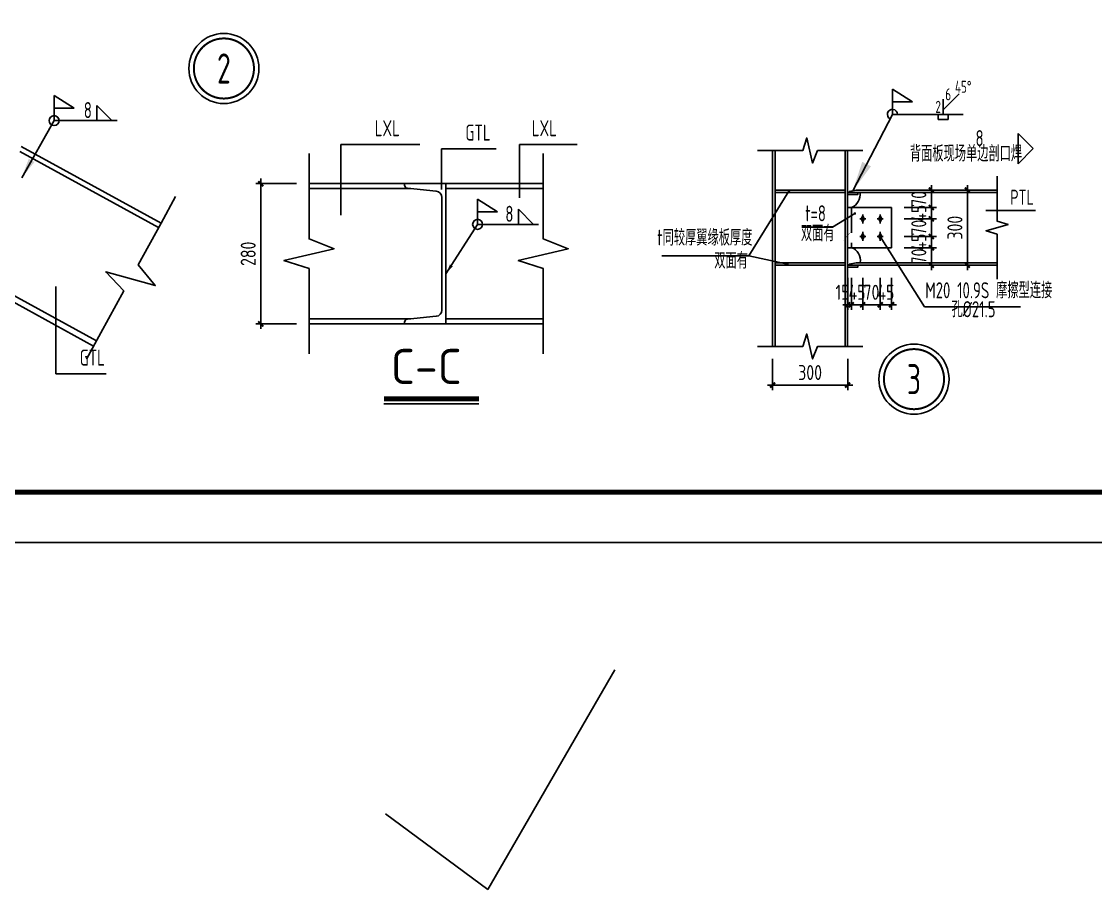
# Model space of a CAD drawing. Extents: x 180850 to 1400258, y 48356 to 327067.
# Drawn here: x 563023 to 573742, y 110023 to 118687 of the extents above; entities that cross this region are included whole.
import ezdxf
from ezdxf.enums import TextEntityAlignment as Align

# ---------------------------------------------------------------- set-up
doc = ezdxf.new("R2010")
doc.units = 0
doc.header["$LTSCALE"] = 1000
doc.linetypes.add('DASH', pattern=[0.35, 0.25, -0.1])
for name, color, linetype in [('AXIS', 3, 'Continuous'), ('BOLT', 251, 'Continuous'), ('GL', 150, 'Continuous'), ('GZ', 50, 'Continuous'), ('NUM', 7, 'Continuous'), ('PUB_TITLE', 4, 'Continuous'), ('PZ', 202, 'Continuous'), ('STPM_RBEAM_NUM', 7, 'Continuous'), ('TEXT', 7, 'Continuous'), ('THIN', 7, 'Continuous'), ('WELD', 7, 'Continuous'), ('YCX', 90, 'Continuous'), ('型钢', 6, 'Continuous'), ('引出线', 3, 'Continuous')]:
    doc.layers.add(name, color=color, linetype=linetype)
doc.styles.get("Standard").update_dxf_attribs({"font": 'gbenor.shx', "bigfont": 'gbcbig.shx'})
doc.styles.add('TSSD_Dimension', font='Tssdeng.shx', dxfattribs={"width": 0.8, "bigfont": 'hztxt.shx'})
doc.styles.add('TSSD_Label', font='tssdeng.shx', dxfattribs={"width": 0.7, "bigfont": 'hztxt.shx'})
doc.styles.add('TSSD_Norm', font='tssdeng.shx', dxfattribs={"bigfont": 'hztxt.shx'})
doc.styles.add('TSSD_Num', font='Tssdeng.shx', dxfattribs={"width": 0.7, "bigfont": 'hztxt.shx'})
doc.dimstyles.new('TSSD_10_50', dxfattribs={"dimtxt": 150, "dimasz": 50, "dimexe": 50, "dimexo": 125, "dimgap": 50, "dimtad": 1, "dimdec": 0, "dimlfac": 0.2, "dimzin": 0, "dimdsep": 46, "dimtxsty": 'TSSD_Dimension', "dimblk": 'ARCHTICK', "dimcen": 0, "dimdle": 50, "dimclrt": 7, "dimadec": 0, "dimazin": 0, "dimtfac": 1, "dimtdec": 0, "dimtix": 1, "dimtmove": 2, "dimatfit": 3, "dimfxl": 1, "dimtolj": 1, "dimtzin": 0, "dimarcsym": 0})
doc.dimstyles.new('TSSD_20_50', dxfattribs={"dimtxt": 150, "dimasz": 50, "dimexe": 50, "dimexo": 125, "dimgap": 50, "dimtad": 1, "dimdec": 0, "dimlfac": 0.4, "dimzin": 0, "dimdsep": 46, "dimtxsty": 'TSSD_Dimension', "dimblk": 'ARCHTICK', "dimblk1": 'ARCHTICK', "dimblk2": 'ARCHTICK', "dimcen": 0, "dimdle": 50, "dimclrt": 7, "dimadec": 0, "dimazin": 0, "dimtfac": 1, "dimtdec": 0, "dimtix": 1, "dimtmove": 2, "dimatfit": 3, "dimfxl": 1, "dimtolj": 1, "dimtzin": 0, "dimarcsym": 0})
doc.dimstyles.new('TSSD_LEADER_STYLE_100.0', dxfattribs={"dimtxt": 300, "dimasz": 100, "dimexe": 100, "dimexo": 250, "dimgap": 0.09, "dimtad": 0, "dimtih": 1, "dimtoh": 1, "dimdec": 4, "dimzin": 0, "dimdsep": 46, "dimtxsty": 'Standard', "dimcen": 0.09, "dimdle": 100, "dimclrt": 7, "dimadec": 0, "dimazin": 0, "dimtfac": 1, "dimtdec": 4, "dimtofl": 0, "dimtmove": 0, "dimatfit": 3, "dimfxl": 1, "dimtolj": 1, "dimtzin": 0, "dimarcsym": 0})
doc.dimstyles.new('TSSD_LEADER_STYLE_200.0', dxfattribs={"dimtxt": 0.18, "dimasz": 200, "dimexe": 0.18, "dimexo": 0.0625, "dimgap": 0.09, "dimtad": 0, "dimtih": 1, "dimtoh": 1, "dimdec": 4, "dimzin": 0, "dimdsep": 46, "dimtxsty": 'Standard', "dimcen": 0.09, "dimadec": 0, "dimazin": 0, "dimtfac": 1, "dimtdec": 4, "dimtofl": 0, "dimtmove": 0, "dimatfit": 3, "dimfxl": 1, "dimtolj": 1, "dimtzin": 0, "dimarcsym": 0})
doc.dimstyles.new('TSSD_LEADER_STYLE_300.0', dxfattribs={"dimtxt": 0.18, "dimasz": 300, "dimexe": 0.18, "dimexo": 0.0625, "dimgap": 0.09, "dimtad": 0, "dimtih": 1, "dimtoh": 1, "dimdec": 4, "dimzin": 0, "dimdsep": 46, "dimtxsty": 'Standard', "dimcen": 0.09, "dimadec": 0, "dimazin": 0, "dimtfac": 1, "dimtdec": 4, "dimtofl": 0, "dimtmove": 0, "dimatfit": 3, "dimfxl": 1, "dimtolj": 1, "dimtzin": 0, "dimarcsym": 0})

# ---------------------------------------------------------------- blocks, each defined once
blk = doc.blocks.new('ts_idx2')
at = {"color": 0, "linetype": 'ByBlock', "lineweight": -2, "const_width": 0.0333}
blk.add_lwpolyline([(-0.5, 0, 1), (0.5, 0, 1)], format="xyb", close=True, dxfattribs=at)
at = {"color": 0, "linetype": 'ByBlock', "lineweight": -2}
blk.add_circle((0, 0), 0.583, dxfattribs=at)
at = {"color": 0, "linetype": 'ByBlock', "lineweight": -2, "style": 'TSSD_Num', "width": 0.7}
blk.add_attdef('A', text='', height=0.5, dxfattribs=at).set_placement((0, 0), align=Align.MIDDLE_CENTER)
blk = doc.blocks.new('_WELD001')
at = {"linetype": 'ByBlock'}
h = blk.add_hatch(color=0, dxfattribs=at)
h.paths.add_polyline_path([(0.8, 0.5), (0, 1), (0, 0.5)], flags=16)
edge = h.paths.add_edge_path()
edge.add_line((0.8, 0.5), (0, 1))
edge.add_line((0, 0.5), (0.8, 0.5))
edge.add_line((0, 0), (0, 1))
at = {"color": 0, "linetype": 'ByBlock'}
for p, q in [((0, 0), (0, 1)), ((0.8, 0.5), (0, 1)), ((0, 0.5), (0.8, 0.5))]:
    blk.add_line(p, q, dxfattribs=at)
blk = doc.blocks.new('_WELD003')
at = {"color": 0, "linetype": 'ByBlock'}
blk.add_circle((0, 0), 0.5, dxfattribs=at)
blk = doc.blocks.new('_WELD004')
at = {"color": 0, "linetype": 'ByBlock'}
for p, q in [((0, 1), (1, 0)), ((0, 0), (0, 1))]:
    blk.add_line(p, q, dxfattribs=at)
blk = doc.blocks.new('_ArchTick')
at = {"color": 0, "linetype": 'ByBlock', "const_width": 0.4}
blk.add_lwpolyline([(-0.5, -0.5), (0.5, 0.5)], dxfattribs=at)
blk = doc.blocks.new('*D1318')
at = {"layer": 'AXIS', "color": 0, "lineweight": -2, "transparency": 16777216}
for p, q in [((565768, 117068), (565361, 117068)), ((565411, 117118), (565411, 115618)), ((565768, 115668), (565361, 115668))]:
    blk.add_line(p, q, dxfattribs=at)
at = {"layer": 'Defpoints', "color": 0, "transparency": 16777216}
for p in [(565893, 117068), (565411, 115668), (565893, 115668)]:
    blk.add_point(p, dxfattribs=at)
at = {"layer": 'AXIS', "color": 0, "lineweight": -2, "transparency": 16777216, "xscale": 50, "yscale": 50, "zscale": 50}
for p, rotation in [((565411, 117068), 90), ((565411, 115668), 270)]:
    blk.add_blockref('_ArchTick', p, dxfattribs=dict(at, rotation=rotation))
at = {"layer": 'AXIS', "color": 7, "transparency": 16777216, "insert": (565286, 116368), "char_height": 150, "attachment_point": 5, "rotation": 90, "style": 'TSSD_Dimension'}
blk.add_mtext('\\A1;280', dxfattribs=at)
blk = doc.blocks.new('_WELD002')
at = {"color": 0, "linetype": 'ByBlock'}
for p, q in [((0.5, 1), (0, 1)), ((0, 0), (0.5, 0)), ((0.5, 0), (0.5, 1))]:
    blk.add_line(p, q, dxfattribs=at)
blk = doc.blocks.new('_WELD008')
at = {"color": 0, "linetype": 'ByBlock'}
for p, q in [((0, 0.3), (1.061, 1.361)), ((0, 0), (0, 1))]:
    blk.add_line(p, q, dxfattribs=at)
for tag, p in [('C', (1.286, 1.416)), ('B', (0.288, 0.856)), ('A', (-0.303, -0.009))]:
    blk.add_attdef(tag, text='', height=0.8, dxfattribs=at).set_placement(p, align=Align.CENTER)
blk = doc.blocks.new('*D1342')
at = {"layer": 'AXIS', "color": 0, "lineweight": -2, "transparency": 16777216}
for p, q in [((572464, 117054), (572464, 116204)), ((571806, 117004), (572514, 117004)), ((571806, 116254), (572514, 116254))]:
    blk.add_line(p, q, dxfattribs=at)
at = {"layer": 'Defpoints', "color": 0, "transparency": 16777216}
for p in [(571681, 117004), (571681, 116254), (572464, 116254)]:
    blk.add_point(p, dxfattribs=at)
at = {"layer": 'AXIS', "color": 0, "lineweight": -2, "transparency": 16777216, "xscale": 50, "yscale": 50, "zscale": 50}
for p, rotation in [((572464, 117004), 90), ((572464, 116254), 270)]:
    blk.add_blockref('_ArchTick', p, dxfattribs=dict(at, rotation=rotation))
at = {"layer": 'AXIS', "color": 7, "transparency": 16777216, "insert": (572339, 116629), "char_height": 150, "attachment_point": 5, "rotation": 90, "style": 'TSSD_Dimension'}
blk.add_mtext('\\A1;300', dxfattribs=at)
blk = doc.blocks.new('*D1343')
at = {"layer": 'AXIS', "color": 0, "lineweight": -2, "transparency": 16777216}
for p, q in [((572104, 117004), (572104, 117054)), ((571806, 117004), (572154, 117004)), ((572104, 117004), (572104, 116829)), ((571831, 116829), (572154, 116829)), ((572104, 116829), (572104, 116779))]:
    blk.add_line(p, q, dxfattribs=at)
at = {"layer": 'Defpoints', "color": 0, "transparency": 16777216}
for p in [(571681, 117004), (571706, 116829), (572104, 116829)]:
    blk.add_point(p, dxfattribs=at)
at = {"layer": 'AXIS', "color": 0, "lineweight": -2, "transparency": 16777216, "xscale": 50, "yscale": 50, "zscale": 50}
for p, rotation in [((572104, 117004), 270), ((572104, 116829), 90)]:
    blk.add_blockref('_ArchTick', p, dxfattribs=dict(at, rotation=rotation))
at = {"layer": 'AXIS', "color": 7, "transparency": 16777216, "insert": (571979, 116916), "char_height": 150, "attachment_point": 5, "rotation": 90, "style": 'TSSD_Dimension'}
blk.add_mtext('\\A1;70', dxfattribs=at)
blk = doc.blocks.new('*D1344')
at = {"layer": 'AXIS', "color": 0, "lineweight": -2, "transparency": 16777216}
for p, q in [((571831, 116429), (572154, 116429)), ((572104, 116429), (572104, 116479)), ((572104, 116429), (572104, 116254)), ((571806, 116254), (572154, 116254)), ((572104, 116254), (572104, 116204))]:
    blk.add_line(p, q, dxfattribs=at)
at = {"layer": 'Defpoints', "color": 0, "transparency": 16777216}
for p in [(571706, 116429), (571681, 116254), (572104, 116254)]:
    blk.add_point(p, dxfattribs=at)
at = {"layer": 'AXIS', "color": 0, "lineweight": -2, "transparency": 16777216, "xscale": 50, "yscale": 50, "zscale": 50}
for p, rotation in [((572104, 116429), 270), ((572104, 116254), 90)]:
    blk.add_blockref('_ArchTick', p, dxfattribs=dict(at, rotation=rotation))
at = {"layer": 'AXIS', "color": 7, "transparency": 16777216, "insert": (571979, 116341), "char_height": 150, "attachment_point": 5, "rotation": 90, "style": 'TSSD_Dimension'}
blk.add_mtext('\\A1;70', dxfattribs=at)
blk = doc.blocks.new('*D1345')
at = {"layer": 'AXIS', "color": 0, "lineweight": -2, "transparency": 16777216}
for p, q in [((572104, 116829), (572104, 116879)), ((571831, 116829), (572154, 116829)), ((572104, 116829), (572104, 116716)), ((571831, 116716), (572154, 116716)), ((572104, 116716), (572104, 116666))]:
    blk.add_line(p, q, dxfattribs=at)
at = {"layer": 'Defpoints', "color": 0, "transparency": 16777216}
for p in [(571706, 116829), (571706, 116716), (572104, 116716)]:
    blk.add_point(p, dxfattribs=at)
at = {"layer": 'AXIS', "color": 0, "lineweight": -2, "transparency": 16777216, "xscale": 50, "yscale": 50, "zscale": 50}
for p, rotation in [((572104, 116829), 270), ((572104, 116716), 90)]:
    blk.add_blockref('_ArchTick', p, dxfattribs=dict(at, rotation=rotation))
at = {"layer": 'AXIS', "color": 7, "transparency": 16777216, "insert": (571979, 116773), "char_height": 150, "attachment_point": 5, "rotation": 90, "style": 'TSSD_Dimension'}
blk.add_mtext('\\A1;45', dxfattribs=at)
blk = doc.blocks.new('*D1346')
at = {"layer": 'AXIS', "color": 0, "lineweight": -2, "transparency": 16777216}
for p, q in [((571831, 116541), (572154, 116541)), ((572104, 116541), (572104, 116591)), ((572104, 116541), (572104, 116429)), ((571831, 116429), (572154, 116429)), ((572104, 116429), (572104, 116379))]:
    blk.add_line(p, q, dxfattribs=at)
at = {"layer": 'Defpoints', "color": 0, "transparency": 16777216}
for p in [(571706, 116541), (571706, 116429), (572104, 116429)]:
    blk.add_point(p, dxfattribs=at)
at = {"layer": 'AXIS', "color": 0, "lineweight": -2, "transparency": 16777216, "xscale": 50, "yscale": 50, "zscale": 50}
for p, rotation in [((572104, 116541), 270), ((572104, 116429), 90)]:
    blk.add_blockref('_ArchTick', p, dxfattribs=dict(at, rotation=rotation))
at = {"layer": 'AXIS', "color": 7, "transparency": 16777216, "insert": (571979, 116485), "char_height": 150, "attachment_point": 5, "rotation": 90, "style": 'TSSD_Dimension'}
blk.add_mtext('\\A1;45', dxfattribs=at)
blk = doc.blocks.new('*D1347')
at = {"layer": 'AXIS', "color": 0, "lineweight": -2, "transparency": 16777216}
for p, q in [((572104, 116716), (572104, 116766)), ((571831, 116716), (572154, 116716)), ((572104, 116716), (572104, 116541)), ((571831, 116541), (572154, 116541)), ((572104, 116541), (572104, 116491))]:
    blk.add_line(p, q, dxfattribs=at)
at = {"layer": 'Defpoints', "color": 0, "transparency": 16777216}
for p in [(571706, 116716), (571706, 116541), (572104, 116541)]:
    blk.add_point(p, dxfattribs=at)
at = {"layer": 'AXIS', "color": 0, "lineweight": -2, "transparency": 16777216, "xscale": 50, "yscale": 50, "zscale": 50}
for p, rotation in [((572104, 116716), 270), ((572104, 116541), 90)]:
    blk.add_blockref('_ArchTick', p, dxfattribs=dict(at, rotation=rotation))
at = {"layer": 'AXIS', "color": 7, "transparency": 16777216, "insert": (571979, 116629), "char_height": 150, "attachment_point": 5, "rotation": 90, "style": 'TSSD_Dimension'}
blk.add_mtext('\\A1;70', dxfattribs=at)
blk = doc.blocks.new('*D1348')
at = {"layer": 'AXIS', "color": 0, "lineweight": -2, "transparency": 16777216}
for p, q in [((571269, 116129), (571269, 115809)), ((571306, 116129), (571306, 115809)), ((571269, 115859), (571219, 115859)), ((571269, 115859), (571306, 115859)), ((571306, 115859), (571356, 115859))]:
    blk.add_line(p, q, dxfattribs=at)
at = {"layer": 'Defpoints', "color": 0, "transparency": 16777216}
for p in [(571269, 116254), (571306, 116254), (571306, 115859)]:
    blk.add_point(p, dxfattribs=at)
at = {"layer": 'AXIS', "color": 0, "lineweight": -2, "transparency": 16777216, "xscale": 50, "yscale": 50, "zscale": 50}
blk.add_blockref('_ArchTick', (571269, 115859), dxfattribs=at)
at = {"layer": 'AXIS', "color": 0, "lineweight": -2, "transparency": 16777216, "xscale": 50, "yscale": 50, "zscale": 50, "rotation": 180}
blk.add_blockref('_ArchTick', (571306, 115859), dxfattribs=at)
at = {"layer": 'AXIS', "color": 7, "transparency": 16777216, "insert": (571217, 115984), "char_height": 150, "attachment_point": 5, "style": 'TSSD_Dimension'}
blk.add_mtext('\\A1;15', dxfattribs=at)
blk = doc.blocks.new('*D1349')
at = {"layer": 'AXIS', "color": 0, "lineweight": -2, "transparency": 16777216}
for p, q in [((571306, 116129), (571306, 115809)), ((571419, 116129), (571419, 115809)), ((571306, 115859), (571256, 115859)), ((571306, 115859), (571419, 115859)), ((571419, 115859), (571469, 115859))]:
    blk.add_line(p, q, dxfattribs=at)
at = {"layer": 'Defpoints', "color": 0, "transparency": 16777216}
for p in [(571306, 116254), (571419, 116254), (571419, 115859)]:
    blk.add_point(p, dxfattribs=at)
at = {"layer": 'AXIS', "color": 0, "lineweight": -2, "transparency": 16777216, "xscale": 50, "yscale": 50, "zscale": 50}
blk.add_blockref('_ArchTick', (571306, 115859), dxfattribs=at)
at = {"layer": 'AXIS', "color": 0, "lineweight": -2, "transparency": 16777216, "xscale": 50, "yscale": 50, "zscale": 50, "rotation": 180}
blk.add_blockref('_ArchTick', (571419, 115859), dxfattribs=at)
at = {"layer": 'AXIS', "color": 7, "transparency": 16777216, "insert": (571362, 115984), "char_height": 150, "attachment_point": 5, "style": 'TSSD_Dimension'}
blk.add_mtext('\\A1;45', dxfattribs=at)
blk = doc.blocks.new('*D1350')
at = {"layer": 'AXIS', "color": 0, "lineweight": -2, "transparency": 16777216}
for p, q in [((571594, 116129), (571594, 115809)), ((571706, 116129), (571706, 115809)), ((571594, 115859), (571544, 115859)), ((571594, 115859), (571706, 115859)), ((571706, 115859), (571756, 115859))]:
    blk.add_line(p, q, dxfattribs=at)
at = {"layer": 'Defpoints', "color": 0, "transparency": 16777216}
for p in [(571594, 116254), (571706, 116254), (571706, 115859)]:
    blk.add_point(p, dxfattribs=at)
at = {"layer": 'AXIS', "color": 0, "lineweight": -2, "transparency": 16777216, "xscale": 50, "yscale": 50, "zscale": 50}
blk.add_blockref('_ArchTick', (571594, 115859), dxfattribs=at)
at = {"layer": 'AXIS', "color": 0, "lineweight": -2, "transparency": 16777216, "xscale": 50, "yscale": 50, "zscale": 50, "rotation": 180}
blk.add_blockref('_ArchTick', (571706, 115859), dxfattribs=at)
at = {"layer": 'AXIS', "color": 7, "transparency": 16777216, "insert": (571650, 115984), "char_height": 150, "attachment_point": 5, "style": 'TSSD_Dimension'}
blk.add_mtext('\\A1;45', dxfattribs=at)
blk = doc.blocks.new('*D1351')
at = {"layer": 'AXIS', "color": 0, "lineweight": -2, "transparency": 16777216}
for p, q in [((571419, 116129), (571419, 115809)), ((571594, 116129), (571594, 115809)), ((571419, 115859), (571369, 115859)), ((571419, 115859), (571594, 115859)), ((571594, 115859), (571644, 115859))]:
    blk.add_line(p, q, dxfattribs=at)
at = {"layer": 'Defpoints', "color": 0, "transparency": 16777216}
for p in [(571419, 116254), (571594, 116254), (571594, 115859)]:
    blk.add_point(p, dxfattribs=at)
at = {"layer": 'AXIS', "color": 0, "lineweight": -2, "transparency": 16777216, "xscale": 50, "yscale": 50, "zscale": 50}
blk.add_blockref('_ArchTick', (571419, 115859), dxfattribs=at)
at = {"layer": 'AXIS', "color": 0, "lineweight": -2, "transparency": 16777216, "xscale": 50, "yscale": 50, "zscale": 50, "rotation": 180}
blk.add_blockref('_ArchTick', (571594, 115859), dxfattribs=at)
at = {"layer": 'AXIS', "color": 7, "transparency": 16777216, "insert": (571506, 115984), "char_height": 150, "attachment_point": 5, "style": 'TSSD_Dimension'}
blk.add_mtext('\\A1;70', dxfattribs=at)
blk = doc.blocks.new('*D1352')
at = {"layer": 'AXIS', "color": 0, "lineweight": -2, "transparency": 16777216}
for p, q in [((570519, 115319), (570519, 115008)), ((571269, 115319), (571269, 115008)), ((570469, 115058), (571319, 115058))]:
    blk.add_line(p, q, dxfattribs=at)
at = {"layer": 'Defpoints', "color": 0, "transparency": 16777216}
for p in [(570519, 115444), (571269, 115444), (571269, 115058)]:
    blk.add_point(p, dxfattribs=at)
at = {"layer": 'AXIS', "color": 0, "lineweight": -2, "transparency": 16777216, "xscale": 50, "yscale": 50, "zscale": 50, "rotation": 180}
blk.add_blockref('_ArchTick', (570519, 115058), dxfattribs=at)
at = {"layer": 'AXIS', "color": 0, "lineweight": -2, "transparency": 16777216, "xscale": 50, "yscale": 50, "zscale": 50}
blk.add_blockref('_ArchTick', (571269, 115058), dxfattribs=at)
at = {"layer": 'AXIS', "color": 7, "transparency": 16777216, "insert": (570894, 115183), "char_height": 150, "attachment_point": 5, "style": 'TSSD_Dimension'}
blk.add_mtext('\\A1;300', dxfattribs=at)

msp = doc.modelspace()

# ---------------------------------------------------------------- hatches: boundary and pattern name
at = {"layer": 'BOLT'}
for points in [[(571418.66, 116746.37), (571433.66, 116716.37), (571418.66, 116686.37), (571403.66, 116716.37)], [(571593.66, 116746.37), (571608.66, 116716.37), (571593.66, 116686.37), (571578.66, 116716.37)], [(571418.66, 116571.37), (571433.66, 116541.37), (571418.66, 116511.37), (571403.66, 116541.37)], [(571593.66, 116571.37), (571608.66, 116541.37), (571593.66, 116511.37), (571578.66, 116541.37)]]:
    msp.add_hatch(color=256, dxfattribs=at).paths.add_polyline_path(points)

# ---------------------------------------------------------------- linework, layer by layer
for p, q in [((567677.57, 110023.09), (568944.17, 112216.9)), ((566657.43, 110778.02), (567677.57, 110023.09))]:
    msp.add_line(p, q)
for p, q in [((571418.66, 116746.37), (571403.66, 116716.37)), ((571418.66, 116761.37), (571418.66, 116671.37)), ((571418.66, 116746.37), (571433.66, 116716.37)), ((571593.66, 116746.37), (571578.66, 116716.37)), ((571593.66, 116761.37), (571593.66, 116671.37)), ((571593.66, 116746.37), (571608.66, 116716.37)), ((571448.66, 116716.37), (571388.66, 116716.37)), ((571418.66, 116686.37), (571403.66, 116716.37)), ((571418.66, 116686.37), (571433.66, 116716.37)), ((571623.66, 116716.37), (571563.66, 116716.37)), ((571593.66, 116686.37), (571578.66, 116716.37)), ((571593.66, 116686.37), (571608.66, 116716.37)), ((571448.66, 116541.37), (571388.66, 116541.37)), ((571418.66, 116571.37), (571403.66, 116541.37)), ((571418.66, 116511.37), (571403.66, 116541.37)), ((571418.66, 116586.37), (571418.66, 116496.37)), ((571418.66, 116571.37), (571433.66, 116541.37)), ((571418.66, 116511.37), (571433.66, 116541.37)), ((571623.66, 116541.37), (571563.66, 116541.37)), ((571593.66, 116571.37), (571578.66, 116541.37)), ((571593.66, 116511.37), (571578.66, 116541.37)), ((571593.66, 116586.37), (571593.66, 116496.37)), ((571593.66, 116571.37), (571608.66, 116541.37)), ((571593.66, 116511.37), (571608.66, 116541.37))]:
    msp.add_line(p, q, dxfattribs=at)
at = {"layer": 'GL'}
for p, q in [((564391.71, 116631.34), (563007.91, 117389.14)), ((564415.73, 116675.2), (563020.71, 117439.14)), ((566866.97, 117068.46), (565893.04, 117068.46)), ((567256.97, 117068.46), (568230.89, 117068.46)), ((566908.22, 117018.46), (565893.04, 117018.46)), ((567256.97, 117018.46), (568230.89, 117018.46)), ((571285.33, 116990.03), (571354.04, 117003.87)), ((571285.33, 116990.03), (571285.33, 116978.87)), ((571285.33, 116978.87), (572760.02, 116978.87)), ((571354.04, 117003.87), (572760.02, 117003.87)), ((571285.33, 116265.03), (571354.04, 116278.87)), ((571285.33, 116265.03), (571285.33, 116253.87)), ((571285.33, 116253.87), (572760.02, 116253.87)), ((571354.04, 116278.87), (572760.02, 116278.87)), ((563772.1, 115499.89), (562677.82, 116099.14)), ((563743.29, 115447.26), (562662.47, 116039.14)), ((566908.22, 115718.46), (565893.04, 115718.46)), ((567256.97, 115668.46), (565893.04, 115668.46)), ((566866.97, 115668.46), (568230.89, 115668.46)), ((567256.97, 115718.46), (568230.89, 115718.46))]:
    msp.add_line(p, q, dxfattribs=at)
at = {"layer": 'GL', "linetype": 'DASH'}
msp.add_line((571306.16, 116828.87), (571306.16, 116428.87), dxfattribs=at)
at = {"layer": 'GL'}
for points in [[(565893.04, 115368.46), (565893.04, 115668.46), (565893.04, 116220.46), (565643.04, 116300.46), (566142.42, 116418.77), (565893.04, 116516.46), (565893.04, 117068.46), (565893.04, 117368.46)], [(568230.89, 115368.46), (568230.89, 115668.46), (568230.89, 116220.46), (567980.89, 116300.46), (568480.26, 116418.77), (568230.89, 116516.46), (568230.89, 117068.46), (568230.89, 117368.46)], [(572760.02, 117143.87), (572760.02, 116693.87), (572870.02, 116658.87), (572650.02, 116598.87), (572760.02, 116563.87), (572760.02, 116113.87)], [(563671.24, 115315.7), (563815.33, 115578.83), (564044.44, 115997.2), (563863.59, 116187.45), (564358.42, 116051.37), (564186.62, 116256.82), (564415.73, 116675.2), (564559.82, 116938.33)]]:
    msp.add_lwpolyline(points, dxfattribs=at)
for points in [[(571268.66, 116978.87), (571268.66, 116958.87), (571368.66, 116958.87), (571368.66, 116978.87)], [(571268.66, 116253.87), (571268.66, 116233.87), (571368.66, 116233.87), (571368.66, 116253.87)]]:
    msp.add_lwpolyline(points, close=True, dxfattribs=at)
for centre, radius, start, end in [((571247.31, 116962.81), 146.29, 293.722129, 6.305252), ((571266.98, 116306.29), 128.69, 347.698271, 72.274347)]:
    msp.add_arc(centre, radius, start, end, dxfattribs=at)
at = {"layer": 'GZ'}
for p, q in [((570518.66, 117398.86), (570518.66, 115443.81)), ((570543.66, 117398.86), (570543.66, 115443.81)), ((571243.66, 117398.86), (571243.66, 115443.81)), ((571268.66, 117398.86), (571268.66, 115443.81)), ((571243.66, 117003.87), (570543.66, 117003.87)), ((571243.66, 116978.87), (570543.66, 116978.87)), ((571243.66, 116278.87), (570543.66, 116278.87)), ((571243.66, 116253.87), (570543.66, 116253.87))]:
    msp.add_line(p, q, dxfattribs=at)
for points in [[(570368.66, 117398.86), (570518.66, 117398.86), (570819.66, 117398.86), (570859.66, 117523.86), (570918.82, 117274.17), (570967.66, 117398.86), (571268.66, 117398.86), (571418.66, 117398.86)], [(570368.66, 115443.81), (570518.66, 115443.81), (570819.66, 115443.81), (570859.66, 115568.81), (570918.82, 115319.13), (570967.66, 115443.81), (571268.66, 115443.81), (571418.66, 115443.81)]]:
    msp.add_lwpolyline(points, dxfattribs=at)
at = {"layer": 'NUM', "const_width": 50}
msp.add_lwpolyline([(566640.04, 114920.46), (567587.73, 114920.46)], dxfattribs=at)
at = {"layer": 'PUB_TITLE'}
msp.add_lwpolyline([(552677.75, 113487.35), (582377.75, 113487.35), (582377.75, 134487.35), (552677.75, 134487.35)], close=True, dxfattribs=at)
at = {"layer": 'PUB_TITLE', "const_width": 50}
msp.add_lwpolyline([(553927.75, 113987.35), (581877.75, 113987.35), (581877.75, 133987.35), (553927.75, 133987.35)], close=True, dxfattribs=at)
at = {"layer": 'PZ'}
msp.add_lwpolyline([(571268.66, 116828.87), (571706.16, 116828.87), (571706.16, 116428.87), (571268.66, 116428.87)], close=True, dxfattribs=at)
at = {"layer": 'TEXT'}
for p, q in [((573120.57, 117417.3), (572970.57, 117567.3)), ((572970.57, 117417.3), (572970.57, 117567.3)), ((573120.57, 117417.3), (572970.57, 117267.3)), ((572970.57, 117417.3), (572970.57, 117267.3))]:
    msp.add_line(p, q, dxfattribs=at)
at = {"layer": 'THIN'}
msp.add_lwpolyline([(571267.5, 116559.02, 0, 50, 0), (571376.54, 116673.06, 0, 0, 0), (572019.85, 117417.3, 0, 0, 0), (573170.57, 117417.3, 0, 0, 0)], format="xyseb", dxfattribs=at)
msp.add_lwpolyline([(566640.04, 114870.46), (567587.73, 114870.46)], dxfattribs=at)
at = {"layer": 'WELD'}
for p, q in [((563348.41, 117697.24), (563976.6, 117697.24)), ((571714.58, 117759.88), (572421.86, 117759.88)), ((567575.63, 116662.02), (568183.74, 116662.02))]:
    msp.add_line(p, q, dxfattribs=at)
msp.add_arc((571714.58, 117759.88), 50, 0, 243.380567, dxfattribs=at)
at = {"layer": 'YCX'}
for p, q in [((570283.76, 116348.65), (570682.7, 116992.74)), ((571118.89, 116633.19), (571340.71, 116770.89)), ((572649.23, 116799.49), (573144.39, 116799.49)), ((570810.8, 116633.19), (571118.89, 116633.19)), ((571593.66, 116541.37), (572036.88, 115840)), ((569413.54, 116348.65), (570283.76, 116348.65)), ((570283.76, 116348.65), (570668.08, 116265.6)), ((572036.88, 115840), (572992.2, 115840))]:
    msp.add_line(p, q, dxfattribs=at)
at = {"layer": 'YCX', "const_width": 12.5}
for points in [[(570676.45, 116992.74, 1), (570688.95, 116992.74, 1)], [(571334.46, 116770.89, 1), (571346.96, 116770.89, 1)], [(570661.83, 116265.6, 1), (570674.33, 116265.6, 1)]]:
    msp.add_lwpolyline(points, format="xyb", close=True, dxfattribs=at)
at = {"layer": '型钢'}
msp.add_line((567269.76, 115718.46), (567256.97, 115718.46), dxfattribs=at)
msp.add_lwpolyline([(567256.97, 116368.46), (567256.97, 115668.46), (566846.97, 115668.46), (566846.97, 115684.05, -0.38531359), (566875.11, 115715.15), (567163.19, 115743.96, 0.38531359), (567219.47, 115806.15), (567219.47, 116930.77, 0.38531359), (567163.19, 116992.96), (566875.11, 117021.77, -0.38531359), (566846.97, 117052.87), (566846.97, 117068.46), (567256.97, 117068.46)], format="xyb", close=True, dxfattribs=at)
at = {"layer": '引出线'}
for p, q in [((566211.04, 117460.14), (566999.85, 117460.14)), ((566211.04, 117460.14), (566211.04, 116752.81)), ((567213.87, 117416.12), (567759.68, 117416.12)), ((567213.87, 117416.12), (567213.87, 117008.36)), ((567991.97, 117460.14), (567991.97, 116927.93)), ((567991.97, 117460.14), (568567.86, 117460.14)), ((563364.65, 115170), (563364.65, 116043.27)), ((563364.65, 115170), (563869, 115170))]:
    msp.add_line(p, q, dxfattribs=at)

# ---------------------------------------------------------------- block references
at = {"layer": 'THIN'}
ref = msp.add_blockref('ts_idx2', (565043.48, 118217.61), dxfattribs=dict(at, xscale=600, yscale=600, zscale=600))
ref.add_attrib('1', '2', dxfattribs={"height": 300, "style": 'TSSD_Num', "width": 0.7}).set_placement((565043.48, 118217.61), align=Align.MIDDLE_CENTER)
ref = msp.add_blockref('ts_idx2', (571930.62, 115116.86), dxfattribs=dict(at, xscale=600, yscale=600, zscale=600))
ref.add_attrib('1', '3', dxfattribs={"height": 300, "style": 'TSSD_Num', "width": 0.7}).set_placement((571930.62, 115116.86), align=Align.MIDDLE_CENTER)
at = {"layer": 'WELD'}
ref = msp.add_blockref('_WELD008', (572221.86, 117759.88), dxfattribs=dict(at, xscale=149.9999999999999, yscale=149.9999999999999, zscale=149.9999999999999))
ref.add_attrib('6', '6', dxfattribs={"height": 120, "style": 'TSSD_Label', "width": 0.7}).set_placement((572271.86, 117959.88), align=Align.MIDDLE_CENTER)
ref.add_attrib('2', '2', dxfattribs={"height": 120, "style": 'TSSD_Label', "width": 0.7}).set_placement((572171.86, 117834.88), align=Align.MIDDLE_CENTER)
ref.add_attrib('45%%d', '45%%d', dxfattribs={"height": 120, "style": 'TSSD_Label', "width": 0.7}).set_placement((572421.86, 118034.88), align=Align.MIDDLE_CENTER)
for name, p, xscale, yscale, zscale in [('_WELD001', (563348.41, 117697.24), 250, 250, 250), ('_WELD001', (571714.58, 117759.88), 249.9999999999998, 249.9999999999998, 249.9999999999998), ('_WELD004', (563776.6, 117697.24), 150, 150, 150), ('_WELD003', (563348.41, 117697.24), 100, 100, 100), ('_WELD001', (567575.63, 116662.02), 250, 250, 250), ('_WELD004', (567983.74, 116662.02), 150, 150, 150), ('_WELD003', (567575.63, 116662.02), 100, 100, 100)]:
    msp.add_blockref(name, p, dxfattribs=dict(at, xscale=xscale, yscale=yscale, zscale=zscale))
at = {"layer": 'WELD', "xscale": 99.99999999999991, "yscale": 99.99999999999991, "zscale": 99.99999999999991, "rotation": 270}
msp.add_blockref('_WELD002', (572171.86, 117759.88), dxfattribs=at)

# ---------------------------------------------------------------- texts
at = {"layer": 'STPM_RBEAM_NUM', "style": 'TSSD_Label', "width": 0.7}
for p in [(563645.06, 117722.24), (572544.91, 117442.3), (567852.21, 116687.02)]:
    msp.add_text('8', height=160, dxfattribs=at).set_placement(p)
for s, height, p in [('LXL', 160, (566673.99, 117493.78)), ('LXL', 160, (568242, 117493.78)), ('GTL', 160, (567579.48, 117449.76)), ('背面板现场单边剖口焊', 160, (572449.72, 117240.79)), ('PTL', 150, (573008.92, 116812.42)), ('t=8', 160, (570948.07, 116644.59)), ('t同较厚翼缘板厚度', 160, (569842.74, 116402.03)), ('双面有', 160, (570970.51, 116445.18)), ('双面有', 160, (570105.34, 116172.3)), ('M20 10.9S 摩擦型连接', 160, (572676.81, 115875.83)), ('孔%%c21.5', 160, (572524.44, 115687.08)), ('GTL', 160, (563730.26, 115203.64))]:
    msp.add_text(s, height=height, dxfattribs=at).set_placement(p, align=Align.BOTTOM_CENTER)
at = {"layer": 'TEXT', "style": 'TSSD_Norm'}
msp.add_text('C-C', height=350, dxfattribs=at).set_placement((566710.04, 114963.54), align=Align.BOTTOM_LEFT)

# ---------------------------------------------------------------- dimensions: what is measured, and where the dimension line sits
at = {"layer": 'AXIS'}
for base, p1, p2, dimstyle, picture, middle in [((565411.21, 115668.46), (565893.04, 117068.46), (565893.04, 115668.46), 'TSSD_10_50', '*D1318', (565286.21, 116368.46)), ((572464.32, 116253.87), (571681.16, 117003.87), (571681.16, 116253.87), 'TSSD_20_50', '*D1342', (572339.32, 116628.87)), ((572104.17, 116828.87), (571681.16, 117003.87), (571706.16, 116828.87), 'TSSD_20_50', '*D1343', (571979.17, 116916.37)), ((572104.17, 116716.37), (571706.16, 116828.87), (571706.16, 116716.37), 'TSSD_20_50', '*D1345', (571979.17, 116772.62)), ((572104.17, 116541.37), (571706.16, 116716.37), (571706.16, 116541.37), 'TSSD_20_50', '*D1347', (571979.17, 116628.87)), ((572104.17, 116428.87), (571706.16, 116541.37), (571706.16, 116428.87), 'TSSD_20_50', '*D1346', (571979.17, 116485.12)), ((572104.17, 116253.87), (571706.16, 116428.87), (571681.16, 116253.87), 'TSSD_20_50', '*D1344', (571979.17, 116341.37))]:
    dim = msp.add_linear_dim(base=base, p1=p1, p2=p2, angle=90, dimstyle=dimstyle, dxfattribs=at)
    dim.commit()
    dim.dimension.update_dxf_attribs({"geometry": picture, "text_midpoint": middle})
dim = msp.add_linear_dim(base=(571306.16, 115859.47), p1=(571268.66, 116253.87), p2=(571306.16, 116253.87), dimstyle='TSSD_20_50', dxfattribs=at)
dim.commit()
dim.dimension.update_dxf_attribs({"geometry": '*D1348', "text_midpoint": (571217.13, 115984.47), "dimtype": 160})
for base, p1, p2, picture, middle in [((571418.66, 115859.47), (571306.16, 116253.87), (571418.66, 116253.87), '*D1349', (571362.41, 115984.47)), ((571593.66, 115859.47), (571418.66, 116253.87), (571593.66, 116253.87), '*D1351', (571506.16, 115984.47)), ((571706.16, 115859.47), (571593.66, 116253.87), (571706.16, 116253.87), '*D1350', (571649.91, 115984.47)), ((571268.66, 115058.33), (570518.66, 115443.81), (571268.66, 115443.81), '*D1352', (570893.66, 115183.33))]:
    dim = msp.add_linear_dim(base=base, p1=p1, p2=p2, dimstyle='TSSD_20_50', dxfattribs=at)
    dim.commit()
    dim.dimension.update_dxf_attribs({"geometry": picture, "text_midpoint": middle})

# ---------------------------------------------------------------- leaders
at = {"layer": 'WELD'}
for points, dimstyle in [([(563025.91, 117126.64), (563348.41, 117697.24)], 'TSSD_LEADER_STYLE_200.0'), ([(571319.68, 116996.95), (571714.58, 117759.88)], 'TSSD_LEADER_STYLE_300.0'), ([(567259.47, 116168.21), (567575.63, 116662.02)], 'TSSD_LEADER_STYLE_100.0')]:
    msp.add_leader(points, dimstyle=dimstyle, dxfattribs=at)

doc.saveas('drawing.dxf')
